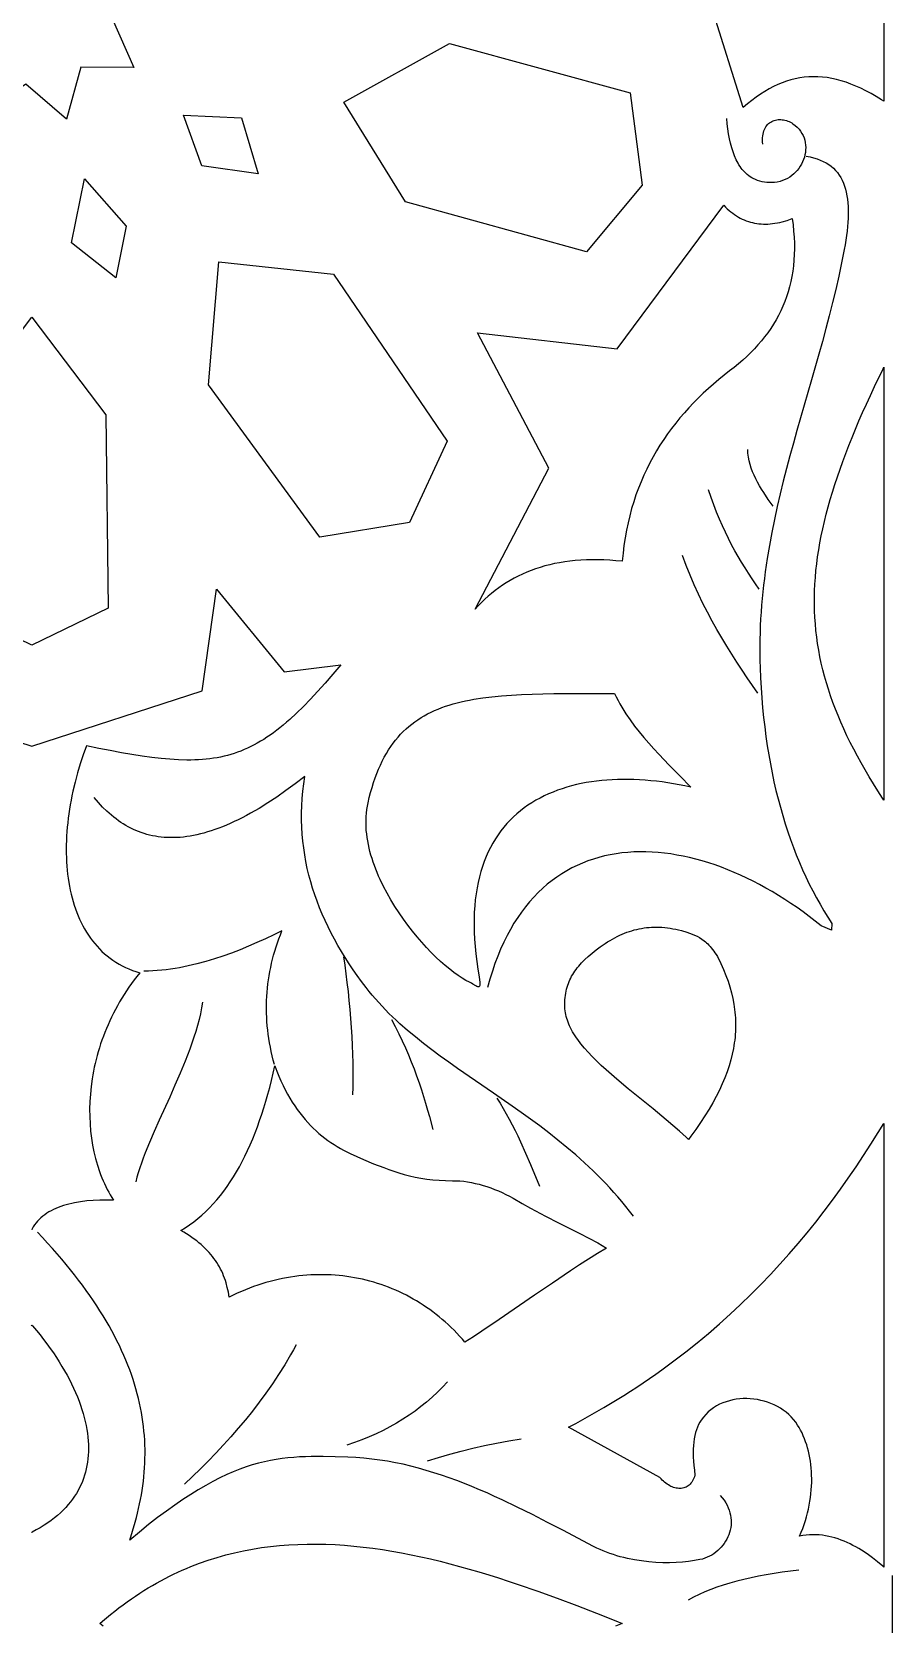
# Model space of a CAD drawing. Extents: x -332 to 348, y -263 to 352.
# Drawn here: x -243.5 to -216.2, y 39.3 to 89.7 of the extents above; entities that cross this region are included whole.
import ezdxf

# ---------------------------------------------------------------- set-up
doc = ezdxf.new("R2010")
doc.units = 0
doc.layers.add('LAYER_1', color=18, linetype='CONTINUOUS')
doc.layers.add('LAYER_2', color=174, linetype='CONTINUOUS')

msp = doc.modelspace()

# ---------------------------------------------------------------- linework, layer by layer
at = {"layer": 'LAYER_1'}
for points in [[(-242.472, 93.254), (-240.847, 93.671), (-241.144, 91.995), (-239.635, 91.253), (-240.924, 90.163), (-240.237, 88.609), (-241.914, 88.616), (-242.371, 86.977), (-243.651, 88.077), (-245.038, 87.12), (-245.322, 88.799), (-246.991, 88.971), (-246.146, 90.443), (-247.315, 91.665), (-245.737, 92.241), (-245.859, 93.94), (-244.286, 93.351), (-243.305, 94.732)], [(-224.522, 87.805), (-224.142, 84.885), (-225.904, 82.776), (-231.637, 84.352), (-233.589, 87.515), (-230.247, 89.363)], [(-236.828, 87.014), (-236.298, 85.239), (-238.079, 85.494), (-238.665, 87.105)], [(-240.483, 83.585), (-240.807, 81.95), (-242.211, 83.059), (-241.796, 85.087)], [(-221.51, 84.191), (-221.454, 84.138), (-221.398, 84.087), (-221.34, 84.04), (-221.282, 83.995), (-221.222, 83.953), (-221.162, 83.913), (-221.102, 83.877), (-221.04, 83.843), (-220.977, 83.812), (-220.914, 83.784), (-220.85, 83.758), (-220.785, 83.735), (-220.719, 83.715), (-220.653, 83.698), (-220.586, 83.683), (-220.517, 83.672), (-220.449, 83.663), (-220.379, 83.656), (-220.308, 83.653), (-220.237, 83.652), (-220.165, 83.654), (-220.092, 83.659), (-220.018, 83.667), (-219.943, 83.677), (-219.868, 83.69), (-219.791, 83.706), (-219.714, 83.724), (-219.558, 83.77), (-219.398, 83.826), (-219.372, 83.627), (-219.352, 83.432), (-219.338, 83.24), (-219.33, 83.052), (-219.328, 82.867), (-219.333, 82.686), (-219.343, 82.509), (-219.359, 82.334), (-219.38, 82.163), (-219.408, 81.996), (-219.441, 81.831), (-219.48, 81.67), (-219.525, 81.511), (-219.575, 81.356), (-219.631, 81.204), (-219.692, 81.054), (-219.759, 80.907), (-219.831, 80.763), (-219.908, 80.622), (-219.991, 80.484), (-220.079, 80.348), (-220.172, 80.214), (-220.27, 80.083), (-220.374, 79.955), (-220.482, 79.829), (-220.595, 79.705), (-220.714, 79.583), (-220.837, 79.463), (-220.965, 79.346), (-221.098, 79.231), (-221.235, 79.117), (-221.378, 79.006), (-221.552, 78.87), (-221.722, 78.732), (-221.889, 78.591), (-222.052, 78.447), (-222.212, 78.3), (-222.368, 78.15), (-222.52, 77.998), (-222.667, 77.842), (-222.811, 77.683), (-222.951, 77.521), (-223.086, 77.355), (-223.217, 77.186), (-223.343, 77.013), (-223.465, 76.837), (-223.583, 76.658), (-223.695, 76.474), (-223.803, 76.287), (-223.906, 76.097), (-224.003, 75.902), (-224.096, 75.703), (-224.183, 75.5), (-224.266, 75.293), (-224.342, 75.082), (-224.414, 74.867), (-224.48, 74.648), (-224.54, 74.424), (-224.594, 74.195), (-224.643, 73.962), (-224.685, 73.725), (-224.722, 73.482), (-224.752, 73.235), (-224.777, 72.984), (-224.975, 73.002), (-225.17, 73.017), (-225.361, 73.026), (-225.549, 73.031), (-225.733, 73.031), (-225.913, 73.027), (-226.089, 73.018), (-226.262, 73.005), (-226.431, 72.987), (-226.597, 72.965), (-226.759, 72.938), (-226.918, 72.908), (-227.074, 72.873), (-227.226, 72.834), (-227.374, 72.79), (-227.52, 72.743), (-227.662, 72.692), (-227.801, 72.637), (-227.937, 72.577), (-228.07, 72.514), (-228.2, 72.447), (-228.326, 72.377), (-228.45, 72.302), (-228.57, 72.224), (-228.688, 72.142), (-228.803, 72.057), (-228.915, 71.967), (-229.024, 71.875), (-229.13, 71.779), (-229.234, 71.68), (-229.335, 71.577), (-229.433, 71.471), (-227.105, 75.925), (-229.353, 80.212), (-224.937, 79.708), (-221.566, 84.247)], [(-233.917, 82.065), (-230.314, 76.783), (-231.51, 74.211), (-234.344, 73.749), (-237.87, 78.57), (-237.549, 82.459)], [(-241.123, 77.615), (-241.051, 71.494), (-243.463, 70.329), (-245.875, 71.494), (-245.803, 77.615), (-243.463, 80.709)], [(-216.5, 65.426), (-216.541, 65.488), (-216.687, 65.715), (-216.827, 65.939), (-216.962, 66.162), (-217.092, 66.383), (-217.217, 66.602), (-217.336, 66.82), (-217.451, 67.036), (-217.56, 67.251), (-217.664, 67.464), (-217.763, 67.676), (-217.857, 67.888), (-217.946, 68.098), (-218.03, 68.307), (-218.108, 68.516), (-218.182, 68.724), (-218.251, 68.932), (-218.314, 69.139), (-218.373, 69.345), (-218.427, 69.552), (-218.476, 69.758), (-218.519, 69.964), (-218.558, 70.171), (-218.592, 70.377), (-218.621, 70.584), (-218.645, 70.791), (-218.665, 70.999), (-218.679, 71.207), (-218.689, 71.416), (-218.693, 71.626), (-218.693, 71.836), (-218.688, 72.048), (-218.679, 72.26), (-218.664, 72.474), (-218.645, 72.689), (-218.621, 72.906), (-218.592, 73.124), (-218.559, 73.344), (-218.521, 73.565), (-218.478, 73.788), (-218.431, 74.013), (-218.379, 74.241), (-218.322, 74.47), (-218.26, 74.701), (-218.194, 74.935), (-218.124, 75.171), (-218.049, 75.41), (-217.969, 75.651), (-217.885, 75.896), (-217.796, 76.142), (-217.702, 76.392), (-217.604, 76.645), (-217.502, 76.901), (-217.395, 77.161), (-217.284, 77.424), (-217.168, 77.69), (-217.048, 77.959), (-216.923, 78.233), (-216.794, 78.51), (-216.523, 79.076), (-216.5, 79.122)], [(-224.966, 68.69), (-224.908, 68.58), (-224.849, 68.472), (-224.788, 68.366), (-224.726, 68.262), (-224.661, 68.16), (-224.528, 67.962), (-224.388, 67.77), (-224.243, 67.583), (-224.093, 67.401), (-223.939, 67.223), (-223.781, 67.048), (-223.619, 66.876), (-223.288, 66.534), (-222.95, 66.19), (-222.609, 65.839), (-222.792, 65.878), (-222.974, 65.913), (-223.156, 65.945), (-223.337, 65.974), (-223.518, 66), (-223.698, 66.022), (-223.876, 66.04), (-224.054, 66.055), (-224.231, 66.067), (-224.406, 66.075), (-224.58, 66.079), (-224.753, 66.079), (-224.924, 66.076), (-225.094, 66.07), (-225.262, 66.059), (-225.428, 66.045), (-225.592, 66.026), (-225.754, 66.004), (-225.914, 65.978), (-226.072, 65.948), (-226.228, 65.914), (-226.381, 65.876), (-226.532, 65.833), (-226.68, 65.787), (-226.825, 65.736), (-226.968, 65.681), (-227.108, 65.622), (-227.244, 65.559), (-227.378, 65.491), (-227.509, 65.419), (-227.636, 65.343), (-227.76, 65.262), (-227.88, 65.176), (-227.997, 65.086), (-228.11, 64.992), (-228.219, 64.892), (-228.324, 64.788), (-228.426, 64.68), (-228.523, 64.566), (-228.616, 64.448), (-228.705, 64.325), (-228.79, 64.198), (-228.87, 64.065), (-228.946, 63.927), (-229.016, 63.785), (-229.083, 63.637), (-229.144, 63.484), (-229.2, 63.327), (-229.251, 63.164), (-229.297, 62.996), (-229.338, 62.822), (-229.374, 62.644), (-229.404, 62.46), (-229.428, 62.27), (-229.447, 62.076), (-229.46, 61.876), (-229.467, 61.67), (-229.468, 61.459), (-229.463, 61.243), (-229.453, 61.021), (-229.435, 60.793), (-229.412, 60.56), (-229.382, 60.32), (-229.345, 60.076), (-229.308, 59.828), (-229.296, 59.735), (-229.288, 59.661), (-229.286, 59.603), (-229.289, 59.562), (-229.297, 59.534), (-229.302, 59.525), (-229.31, 59.519), (-229.318, 59.515), (-229.328, 59.514), (-229.351, 59.519), (-229.38, 59.532), (-229.415, 59.551), (-229.501, 59.602), (-229.553, 59.631), (-229.611, 59.66), (-229.723, 59.717), (-229.843, 59.788), (-229.97, 59.871), (-230.102, 59.967), (-230.239, 60.074), (-230.38, 60.191), (-230.525, 60.32), (-230.672, 60.458), (-230.821, 60.605), (-230.97, 60.762), (-231.12, 60.926), (-231.269, 61.099), (-231.416, 61.278), (-231.561, 61.464), (-231.702, 61.657), (-231.84, 61.855), (-231.973, 62.058), (-232.1, 62.265), (-232.22, 62.476), (-232.333, 62.691), (-232.438, 62.909), (-232.488, 63.019), (-232.534, 63.129), (-232.579, 63.24), (-232.621, 63.351), (-232.66, 63.462), (-232.696, 63.574), (-232.73, 63.686), (-232.761, 63.797), (-232.788, 63.909), (-232.813, 64.021), (-232.834, 64.133), (-232.852, 64.245), (-232.866, 64.356), (-232.877, 64.468), (-232.884, 64.578), (-232.887, 64.689), (-232.887, 64.799), (-232.882, 64.908), (-232.873, 65.017), (-232.861, 65.125), (-232.844, 65.232), (-232.822, 65.338), (-232.783, 65.507), (-232.74, 65.669), (-232.695, 65.827), (-232.648, 65.979), (-232.598, 66.125), (-232.545, 66.267), (-232.489, 66.403), (-232.431, 66.534), (-232.371, 66.661), (-232.307, 66.783), (-232.241, 66.9), (-232.173, 67.012), (-232.102, 67.12), (-232.028, 67.223), (-231.951, 67.322), (-231.872, 67.417), (-231.79, 67.508), (-231.706, 67.594), (-231.619, 67.677), (-231.529, 67.756), (-231.437, 67.831), (-231.342, 67.902), (-231.245, 67.97), (-231.145, 68.034), (-231.042, 68.095), (-230.937, 68.152), (-230.829, 68.206), (-230.719, 68.257), (-230.606, 68.305), (-230.49, 68.351), (-230.372, 68.393), (-230.251, 68.432), (-230.127, 68.469), (-230.001, 68.504), (-229.873, 68.535), (-229.742, 68.565), (-229.608, 68.592), (-229.471, 68.617), (-229.191, 68.661), (-228.9, 68.697), (-228.598, 68.726), (-228.287, 68.749), (-227.965, 68.767), (-227.633, 68.78), (-227.29, 68.789), (-226.938, 68.795), (-226.575, 68.798), (-225.021, 68.802)], [(-223.602, 61.405), (-223.519, 61.4), (-223.434, 61.393), (-223.349, 61.384), (-223.263, 61.371), (-223.175, 61.356), (-223.086, 61.339), (-222.997, 61.318), (-222.906, 61.294), (-222.728, 61.243), (-222.647, 61.216), (-222.565, 61.186), (-222.486, 61.153), (-222.409, 61.115), (-222.333, 61.073), (-222.258, 61.025), (-222.179, 60.967), (-222.146, 60.94), (-222.109, 60.907), (-222.072, 60.872), (-222.034, 60.834), (-221.996, 60.793), (-221.959, 60.749), (-221.921, 60.701), (-221.882, 60.65), (-221.844, 60.594), (-221.806, 60.535), (-221.767, 60.471), (-221.729, 60.402), (-221.691, 60.328), (-221.653, 60.251), (-221.57, 60.062), (-221.495, 59.876), (-221.429, 59.692), (-221.371, 59.511), (-221.321, 59.331), (-221.279, 59.152), (-221.245, 58.971), (-221.232, 58.887), (-221.22, 58.799), (-221.21, 58.711), (-221.202, 58.623), (-221.196, 58.536), (-221.192, 58.448), (-221.19, 58.361), (-221.189, 58.273), (-221.191, 58.185), (-221.195, 58.098), (-221.201, 58.009), (-221.208, 57.921), (-221.218, 57.833), (-221.23, 57.744), (-221.243, 57.654), (-221.258, 57.568), (-221.296, 57.384), (-221.342, 57.201), (-221.397, 57.016), (-221.46, 56.829), (-221.532, 56.638), (-221.613, 56.445), (-221.703, 56.249), (-221.803, 56.05), (-221.912, 55.848), (-222.031, 55.642), (-222.159, 55.433), (-222.298, 55.221), (-222.446, 55.006), (-222.604, 54.787), (-222.679, 54.687), (-222.755, 54.757), (-222.967, 54.946), (-223.178, 55.13), (-223.389, 55.309), (-223.801, 55.651), (-224.586, 56.293), (-224.95, 56.596), (-225.12, 56.742), (-225.284, 56.887), (-225.44, 57.029), (-225.588, 57.17), (-225.727, 57.308), (-225.857, 57.445), (-225.976, 57.579), (-226.085, 57.711), (-226.186, 57.845), (-226.229, 57.905), (-226.271, 57.969), (-226.311, 58.032), (-226.348, 58.095), (-226.382, 58.156), (-226.413, 58.218), (-226.442, 58.279), (-226.468, 58.339), (-226.492, 58.399), (-226.513, 58.459), (-226.532, 58.519), (-226.548, 58.578), (-226.562, 58.638), (-226.573, 58.698), (-226.582, 58.759), (-226.589, 58.82), (-226.593, 58.883), (-226.595, 58.947), (-226.594, 59.025), (-226.591, 59.101), (-226.585, 59.174), (-226.577, 59.245), (-226.566, 59.313), (-226.554, 59.379), (-226.539, 59.443), (-226.522, 59.505), (-226.503, 59.566), (-226.482, 59.625), (-226.459, 59.683), (-226.434, 59.739), (-226.407, 59.795), (-226.378, 59.85), (-226.346, 59.905), (-226.313, 59.959), (-226.277, 60.012), (-226.239, 60.065), (-226.199, 60.118), (-226.156, 60.17), (-226.111, 60.223), (-226.067, 60.271), (-225.962, 60.378), (-225.852, 60.481), (-225.732, 60.583), (-225.604, 60.684), (-225.471, 60.783), (-225.313, 60.892), (-225.24, 60.939), (-225.163, 60.985), (-225.087, 61.029), (-225.01, 61.071), (-224.934, 61.11), (-224.858, 61.146), (-224.781, 61.18), (-224.705, 61.212), (-224.628, 61.241), (-224.551, 61.268), (-224.474, 61.293), (-224.397, 61.315), (-224.32, 61.334), (-224.242, 61.352), (-224.164, 61.367), (-224.086, 61.379), (-224.007, 61.39), (-223.927, 61.398), (-223.847, 61.403), (-223.766, 61.406), (-223.684, 61.407)], [(-235.712, 56.85), (-235.648, 56.692), (-235.581, 56.54), (-235.513, 56.395), (-235.442, 56.255), (-235.37, 56.12), (-235.296, 55.991), (-235.221, 55.867), (-235.143, 55.748), (-235.064, 55.634), (-234.983, 55.524), (-234.901, 55.419), (-234.817, 55.319), (-234.732, 55.223), (-234.644, 55.131), (-234.556, 55.043), (-234.466, 54.959), (-234.375, 54.879), (-234.282, 54.802), (-234.188, 54.728), (-234.092, 54.658), (-233.995, 54.59), (-233.897, 54.526), (-233.798, 54.464), (-233.698, 54.405), (-233.596, 54.349), (-233.39, 54.242), (-233.18, 54.143), (-232.966, 54.051), (-232.646, 53.92), (-232.328, 53.796), (-232.168, 53.737), (-232.007, 53.681), (-231.844, 53.629), (-231.677, 53.581), (-231.507, 53.536), (-231.332, 53.497), (-231.153, 53.463), (-230.967, 53.434), (-230.776, 53.411), (-230.576, 53.394), (-230.37, 53.385), (-230.154, 53.382), (-230.035, 53.381), (-229.915, 53.374), (-229.794, 53.362), (-229.672, 53.345), (-229.55, 53.324), (-229.427, 53.298), (-229.304, 53.267), (-229.182, 53.233), (-229.059, 53.195), (-228.938, 53.152), (-228.817, 53.106), (-228.698, 53.056), (-228.579, 53.003), (-228.462, 52.947), (-228.347, 52.887), (-228.234, 52.825), (-227.948, 52.663), (-227.682, 52.516), (-227.208, 52.262), (-226.799, 52.05), (-226.441, 51.871), (-226.123, 51.713), (-225.83, 51.564), (-225.551, 51.413), (-225.412, 51.334), (-225.272, 51.25), (-225.555, 51.076), (-225.84, 50.898), (-226.125, 50.714), (-226.41, 50.527), (-226.981, 50.143), (-227.55, 49.754), (-228.671, 48.985), (-229.219, 48.618), (-229.488, 48.442), (-229.754, 48.272), (-229.838, 48.369), (-229.924, 48.465), (-230.012, 48.558), (-230.101, 48.65), (-230.191, 48.739), (-230.284, 48.826), (-230.377, 48.91), (-230.473, 48.993), (-230.569, 49.074), (-230.667, 49.152), (-230.767, 49.228), (-230.868, 49.302), (-230.97, 49.373), (-231.073, 49.443), (-231.178, 49.51), (-231.284, 49.575), (-231.391, 49.637), (-231.5, 49.697), (-231.609, 49.755), (-231.72, 49.811), (-231.832, 49.864), (-231.945, 49.915), (-232.058, 49.963), (-232.173, 50.009), (-232.289, 50.052), (-232.406, 50.094), (-232.523, 50.132), (-232.642, 50.168), (-232.761, 50.202), (-232.881, 50.233), (-233.002, 50.262), (-233.123, 50.288), (-233.246, 50.312), (-233.369, 50.333), (-233.492, 50.351), (-233.616, 50.367), (-233.741, 50.381), (-233.867, 50.391), (-233.993, 50.399), (-234.119, 50.405), (-234.246, 50.407), (-234.373, 50.407), (-234.501, 50.405), (-234.629, 50.399), (-234.757, 50.391), (-234.886, 50.381), (-235.015, 50.367), (-235.144, 50.351), (-235.274, 50.332), (-235.403, 50.31), (-235.533, 50.285), (-235.663, 50.257), (-235.793, 50.227), (-235.923, 50.194), (-236.053, 50.158), (-236.183, 50.119), (-236.313, 50.077), (-236.443, 50.032), (-236.573, 49.984), (-236.703, 49.933), (-236.832, 49.88), (-236.962, 49.823), (-237.091, 49.763), (-237.22, 49.701), (-237.244, 49.854), (-237.276, 50.006), (-237.316, 50.154), (-237.339, 50.228), (-237.365, 50.3), (-237.393, 50.372), (-237.422, 50.443), (-237.455, 50.514), (-237.489, 50.584), (-237.526, 50.653), (-237.566, 50.721), (-237.608, 50.789), (-237.652, 50.855), (-237.699, 50.921), (-237.749, 50.986), (-237.801, 51.05), (-237.856, 51.114), (-237.914, 51.176), (-237.974, 51.238), (-238.038, 51.298), (-238.104, 51.358), (-238.174, 51.417), (-238.246, 51.475), (-238.321, 51.532), (-238.4, 51.588), (-238.481, 51.643), (-238.566, 51.697), (-238.654, 51.75), (-238.745, 51.802), (-238.606, 51.89), (-238.47, 51.982), (-238.337, 52.081), (-238.207, 52.184), (-238.081, 52.293), (-237.958, 52.407), (-237.838, 52.526), (-237.721, 52.65), (-237.608, 52.779), (-237.497, 52.913), (-237.39, 53.052), (-237.285, 53.196), (-237.184, 53.345), (-237.085, 53.499), (-236.989, 53.657), (-236.896, 53.82), (-236.806, 53.987), (-236.719, 54.159), (-236.635, 54.336), (-236.553, 54.516), (-236.474, 54.702), (-236.398, 54.891), (-236.324, 55.085), (-236.253, 55.283), (-236.185, 55.486), (-236.119, 55.692), (-236.055, 55.902), (-235.994, 56.117), (-235.936, 56.335), (-235.88, 56.557), (-235.826, 56.783), (-235.775, 57.013)], [(-216.5, 41.152), (-216.534, 41.183), (-216.693, 41.317), (-216.858, 41.446), (-217.028, 41.569), (-217.203, 41.685), (-217.293, 41.739), (-217.383, 41.791), (-217.475, 41.841), (-217.567, 41.888), (-217.661, 41.932), (-217.756, 41.973), (-217.851, 42.011), (-217.948, 42.045), (-218.045, 42.076), (-218.144, 42.103), (-218.243, 42.127), (-218.343, 42.146), (-218.443, 42.161), (-218.544, 42.171), (-218.646, 42.177), (-218.748, 42.179), (-218.851, 42.175), (-218.955, 42.166), (-219.059, 42.152), (-219.163, 42.133), (-219.112, 42.255), (-219.065, 42.378), (-219.021, 42.501), (-218.981, 42.624), (-218.945, 42.747), (-218.913, 42.87), (-218.884, 42.992), (-218.859, 43.114), (-218.837, 43.236), (-218.819, 43.356), (-218.804, 43.477), (-218.793, 43.596), (-218.785, 43.714), (-218.781, 43.832), (-218.78, 43.948), (-218.782, 44.063), (-218.787, 44.177), (-218.795, 44.289), (-218.807, 44.4), (-218.822, 44.509), (-218.839, 44.616), (-218.86, 44.722), (-218.884, 44.825), (-218.911, 44.926), (-218.94, 45.025), (-218.973, 45.122), (-219.008, 45.217), (-219.046, 45.309), (-219.087, 45.398), (-219.13, 45.484), (-219.176, 45.568), (-219.225, 45.649), (-219.286, 45.739), (-219.354, 45.825), (-219.428, 45.906), (-219.507, 45.982), (-219.591, 46.053), (-219.679, 46.119), (-219.771, 46.179), (-219.868, 46.235), (-219.967, 46.285), (-220.07, 46.329), (-220.175, 46.369), (-220.282, 46.402), (-220.391, 46.43), (-220.501, 46.453), (-220.613, 46.47), (-220.725, 46.48), (-220.837, 46.485), (-220.949, 46.485), (-221.06, 46.478), (-221.171, 46.465), (-221.28, 46.445), (-221.387, 46.42), (-221.492, 46.388), (-221.595, 46.35), (-221.695, 46.306), (-221.791, 46.254), (-221.884, 46.197), (-221.973, 46.133), (-222.057, 46.062), (-222.136, 45.984), (-222.21, 45.899), (-222.278, 45.807), (-222.323, 45.737), (-222.364, 45.662), (-222.4, 45.582), (-222.432, 45.498), (-222.46, 45.409), (-222.483, 45.315), (-222.502, 45.215), (-222.516, 45.111), (-222.527, 45.001), (-222.532, 44.885), (-222.534, 44.764), (-222.531, 44.637), (-222.524, 44.504), (-222.512, 44.365), (-222.495, 44.219), (-222.475, 44.067), (-222.49, 44.015), (-222.508, 43.967), (-222.528, 43.921), (-222.55, 43.88), (-222.575, 43.842), (-222.601, 43.807), (-222.629, 43.776), (-222.659, 43.749), (-222.691, 43.724), (-222.724, 43.703), (-222.758, 43.685), (-222.794, 43.67), (-222.831, 43.659), (-222.869, 43.651), (-222.908, 43.645), (-222.947, 43.643), (-222.987, 43.644), (-223.028, 43.647), (-223.069, 43.654), (-223.11, 43.663), (-223.152, 43.676), (-223.193, 43.691), (-223.235, 43.709), (-223.276, 43.729), (-223.317, 43.752), (-223.358, 43.778), (-223.398, 43.806), (-223.437, 43.837), (-223.475, 43.871), (-223.513, 43.907), (-223.549, 43.945), (-223.585, 43.985), (-226.475, 45.582), (-226.247, 45.703), (-226.022, 45.825), (-225.8, 45.949), (-225.581, 46.074), (-225.364, 46.2), (-225.149, 46.328), (-224.938, 46.457), (-224.728, 46.588), (-224.521, 46.72), (-224.317, 46.853), (-224.115, 46.987), (-223.916, 47.123), (-223.719, 47.26), (-223.524, 47.399), (-223.141, 47.679), (-222.768, 47.965), (-222.404, 48.255), (-222.048, 48.55), (-221.701, 48.85), (-221.362, 49.154), (-221.031, 49.462), (-220.708, 49.775), (-220.393, 50.092), (-220.086, 50.413), (-219.785, 50.738), (-219.492, 51.066), (-219.206, 51.399), (-218.926, 51.735), (-218.653, 52.074), (-218.387, 52.417), (-218.126, 52.763), (-217.871, 53.113), (-217.622, 53.465), (-217.378, 53.821), (-217.14, 54.179), (-216.906, 54.54), (-216.678, 54.903), (-216.5, 55.194)]]:
    msp.add_lwpolyline(points, close=True, dxfattribs=at)
for points in [[(-216.5, 94.223), (-216.5, 87.541), (-216.573, 87.589), (-216.739, 87.691), (-216.902, 87.785), (-217.064, 87.871), (-217.224, 87.95), (-217.382, 88.021), (-217.538, 88.085), (-217.692, 88.141), (-217.845, 88.189), (-217.996, 88.229), (-218.146, 88.262), (-218.294, 88.287), (-218.441, 88.305), (-218.587, 88.315), (-218.731, 88.318), (-218.875, 88.313), (-219.017, 88.3), (-219.159, 88.28), (-219.299, 88.253), (-219.439, 88.218), (-219.578, 88.175), (-219.717, 88.125), (-219.855, 88.067), (-219.992, 88.002), (-220.13, 87.93), (-220.266, 87.85), (-220.403, 87.763), (-220.54, 87.668), (-220.676, 87.566), (-220.812, 87.457), (-220.949, 87.34), (-221.929, 90.466)], [(-248.853, 68.88), (-243.463, 67.132), (-238.074, 68.88), (-237.621, 72.095), (-235.478, 69.489), (-233.688, 69.706), (-233.939, 69.407), (-234.182, 69.126), (-234.417, 68.864), (-234.645, 68.618), (-234.868, 68.389), (-235.085, 68.177), (-235.298, 67.98), (-235.403, 67.888), (-235.508, 67.8), (-235.611, 67.715), (-235.714, 67.634), (-235.817, 67.557), (-235.92, 67.483), (-236.022, 67.414), (-236.124, 67.347), (-236.226, 67.285), (-236.328, 67.225), (-236.431, 67.169), (-236.534, 67.117), (-236.637, 67.068), (-236.74, 67.022), (-236.845, 66.979), (-236.95, 66.94), (-237.056, 66.903), (-237.163, 66.87), (-237.271, 66.84), (-237.38, 66.813), (-237.49, 66.788), (-237.602, 66.767), (-237.716, 66.748), (-237.83, 66.732), (-237.947, 66.719), (-238.066, 66.709), (-238.186, 66.701), (-238.308, 66.696), (-238.433, 66.693), (-238.56, 66.693), (-238.82, 66.7), (-239.091, 66.717), (-239.373, 66.742), (-239.667, 66.776), (-239.974, 66.818), (-240.295, 66.868), (-240.63, 66.925), (-240.98, 66.99), (-241.347, 67.061), (-241.731, 67.138), (-241.835, 66.855), (-241.93, 66.57), (-242.017, 66.283), (-242.094, 65.996), (-242.163, 65.709), (-242.194, 65.565), (-242.222, 65.422), (-242.248, 65.278), (-242.272, 65.136), (-242.293, 64.993), (-242.312, 64.851), (-242.328, 64.709), (-242.342, 64.569), (-242.354, 64.428), (-242.363, 64.289), (-242.37, 64.15), (-242.374, 64.012), (-242.375, 63.875), (-242.375, 63.739), (-242.371, 63.605), (-242.365, 63.471), (-242.356, 63.339), (-242.345, 63.208), (-242.331, 63.078), (-242.314, 62.95), (-242.295, 62.823), (-242.273, 62.698), (-242.249, 62.574), (-242.221, 62.453), (-242.191, 62.333), (-242.158, 62.215), (-242.123, 62.099), (-242.084, 61.985), (-242.043, 61.873), (-241.999, 61.763), (-241.952, 61.655), (-241.903, 61.55), (-241.85, 61.447), (-241.794, 61.347), (-241.736, 61.249), (-241.675, 61.153), (-241.61, 61.061), (-241.543, 60.971), (-241.473, 60.883), (-241.4, 60.799), (-241.324, 60.718), (-241.244, 60.639), (-241.162, 60.564), (-241.077, 60.492), (-240.988, 60.423), (-240.897, 60.358), (-240.802, 60.296), (-240.704, 60.237), (-240.603, 60.182), (-240.499, 60.13), (-240.392, 60.082), (-240.281, 60.038), (-240.167, 59.997), (-240.05, 59.961), (-240.139, 59.848), (-240.226, 59.735), (-240.309, 59.621), (-240.39, 59.506), (-240.468, 59.39), (-240.543, 59.273), (-240.616, 59.156), (-240.686, 59.038), (-240.754, 58.919), (-240.819, 58.8), (-240.881, 58.68), (-240.94, 58.56), (-240.997, 58.439), (-241.052, 58.318), (-241.104, 58.196), (-241.153, 58.075), (-241.2, 57.953), (-241.244, 57.83), (-241.286, 57.708), (-241.325, 57.586), (-241.362, 57.463), (-241.397, 57.34), (-241.429, 57.218), (-241.459, 57.095), (-241.486, 56.973), (-241.511, 56.851), (-241.534, 56.729), (-241.554, 56.607), (-241.588, 56.364), (-241.612, 56.123), (-241.628, 55.883), (-241.635, 55.646), (-241.633, 55.412), (-241.622, 55.18), (-241.604, 54.952), (-241.576, 54.727), (-241.541, 54.506), (-241.498, 54.29), (-241.446, 54.079), (-241.387, 53.873), (-241.321, 53.672), (-241.285, 53.574), (-241.247, 53.477), (-241.207, 53.382), (-241.165, 53.288), (-241.122, 53.196), (-241.077, 53.106), (-241.03, 53.017), (-240.981, 52.931), (-240.93, 52.846), (-240.878, 52.763), (-241.097, 52.768), (-241.312, 52.766), (-241.521, 52.756), (-241.724, 52.74), (-241.92, 52.715), (-242.109, 52.683), (-242.2, 52.664), (-242.29, 52.642), (-242.377, 52.619), (-242.462, 52.593), (-242.545, 52.565), (-242.625, 52.535), (-242.703, 52.502), (-242.779, 52.468), (-242.852, 52.43), (-242.922, 52.391), (-242.989, 52.349), (-243.054, 52.305), (-243.115, 52.258), (-243.174, 52.208), (-243.229, 52.156), (-243.282, 52.102), (-243.331, 52.045), (-243.377, 51.985), (-243.419, 51.922), (-243.458, 51.857), (-243.458, 51.839), (-243.463, 51.848), (-243.468, 51.839)], [(-243.488, 48.784), (-243.463, 48.813), (-243.438, 48.784), (-243.319, 48.642), (-243.203, 48.499), (-243.092, 48.356), (-242.984, 48.214), (-242.881, 48.072), (-242.782, 47.93), (-242.687, 47.788), (-242.596, 47.647), (-242.51, 47.506), (-242.427, 47.366), (-242.349, 47.226), (-242.275, 47.088), (-242.206, 46.95), (-242.14, 46.813), (-242.079, 46.677), (-242.023, 46.542), (-241.97, 46.408), (-241.922, 46.275), (-241.878, 46.144), (-241.838, 46.014), (-241.803, 45.885), (-241.772, 45.758), (-241.745, 45.633), (-241.722, 45.509), (-241.703, 45.387), (-241.689, 45.267), (-241.678, 45.148), (-241.672, 45.031), (-241.67, 44.916), (-241.671, 44.803), (-241.677, 44.692), (-241.687, 44.582), (-241.7, 44.475), (-241.718, 44.369), (-241.739, 44.265), (-241.764, 44.162), (-241.793, 44.062), (-241.827, 43.962), (-241.864, 43.865), (-241.905, 43.768), (-241.95, 43.674), (-241.999, 43.58), (-242.053, 43.488), (-242.111, 43.397), (-242.174, 43.307), (-242.241, 43.218), (-242.313, 43.13), (-242.39, 43.044), (-242.472, 42.959), (-242.559, 42.875), (-242.652, 42.792), (-242.75, 42.711), (-242.853, 42.631), (-242.962, 42.553), (-243.077, 42.476), (-243.198, 42.401), (-243.324, 42.328), (-243.457, 42.257), (-243.463, 42.253), (-243.47, 42.257)], [(-241.207, 39.287), (-241.31, 39.37), (-241.232, 39.438), (-241.102, 39.548), (-240.972, 39.656), (-240.841, 39.76), (-240.71, 39.862), (-240.578, 39.961), (-240.446, 40.056), (-240.314, 40.149), (-240.182, 40.239), (-240.049, 40.327), (-239.916, 40.411), (-239.782, 40.493), (-239.648, 40.572), (-239.514, 40.649), (-239.38, 40.723), (-239.245, 40.794), (-239.11, 40.863), (-238.975, 40.929), (-238.839, 40.993), (-238.703, 41.054), (-238.567, 41.113), (-238.43, 41.17), (-238.293, 41.224), (-238.158, 41.275), (-237.88, 41.372), (-237.602, 41.46), (-237.324, 41.539), (-237.044, 41.609), (-236.762, 41.671), (-236.479, 41.724), (-236.194, 41.77), (-235.908, 41.807), (-235.621, 41.837), (-235.332, 41.859), (-235.042, 41.874), (-234.75, 41.882), (-234.457, 41.883), (-234.162, 41.877), (-233.867, 41.864), (-233.57, 41.845), (-233.272, 41.82), (-232.972, 41.788), (-232.672, 41.751), (-232.37, 41.707), (-232.068, 41.659), (-231.764, 41.605), (-231.46, 41.545), (-231.155, 41.481), (-230.849, 41.412), (-230.543, 41.338), (-230.235, 41.26), (-229.928, 41.178), (-229.62, 41.091), (-229.311, 41.001), (-229.002, 40.908), (-228.693, 40.81), (-228.383, 40.71), (-228.075, 40.607), (-227.453, 40.392), (-226.834, 40.168), (-226.214, 39.936), (-225.596, 39.698), (-224.978, 39.455), (-224.775, 39.374), (-224.99, 39.288)]]:
    msp.add_lwpolyline(points, dxfattribs=at)
at = {"layer": 'LAYER_2'}
for points in [[(-220.33, 86.186), (-220.336, 86.256), (-220.338, 86.322), (-220.336, 86.385), (-220.331, 86.445), (-220.322, 86.501), (-220.31, 86.554), (-220.294, 86.604), (-220.276, 86.65), (-220.255, 86.693), (-220.231, 86.732), (-220.205, 86.769), (-220.176, 86.802), (-220.146, 86.831), (-220.113, 86.858), (-220.079, 86.882), (-220.043, 86.902), (-220.005, 86.919), (-219.966, 86.934), (-219.926, 86.945), (-219.885, 86.953), (-219.843, 86.958), (-219.8, 86.961), (-219.757, 86.96), (-219.714, 86.956), (-219.67, 86.95), (-219.627, 86.941), (-219.583, 86.928), (-219.54, 86.914), (-219.497, 86.896), (-219.455, 86.875), (-219.414, 86.852), (-219.374, 86.826), (-219.302, 86.773), (-219.238, 86.715), (-219.181, 86.654), (-219.131, 86.589), (-219.088, 86.522), (-219.052, 86.452), (-219.023, 86.38), (-219, 86.306), (-218.984, 86.231), (-218.974, 86.154), (-218.97, 86.078), (-218.972, 86), (-218.98, 85.923), (-218.993, 85.846), (-219.012, 85.771), (-219.037, 85.696), (-219.067, 85.623), (-219.101, 85.552), (-219.141, 85.483), (-219.186, 85.417), (-219.236, 85.353), (-219.29, 85.294), (-219.348, 85.238), (-219.411, 85.186), (-219.478, 85.139), (-219.548, 85.096), (-219.623, 85.059), (-219.701, 85.028), (-219.783, 85.002), (-219.869, 84.983), (-219.957, 84.971), (-220.049, 84.966), (-220.125, 84.967), (-220.2, 84.972), (-220.274, 84.981), (-220.348, 84.995), (-220.421, 85.013), (-220.492, 85.035), (-220.562, 85.062), (-220.629, 85.094), (-220.679, 85.121), (-220.727, 85.151), (-220.773, 85.183), (-220.818, 85.218), (-220.86, 85.255), (-220.901, 85.295), (-220.941, 85.337), (-220.978, 85.381), (-221.014, 85.427), (-221.049, 85.476), (-221.082, 85.527), (-221.113, 85.579), (-221.172, 85.691), (-221.224, 85.81), (-221.271, 85.937), (-221.313, 86.07), (-221.35, 86.21), (-221.382, 86.356), (-221.41, 86.508), (-221.433, 86.665), (-221.452, 86.828), (-221.468, 86.994)], [(-218.954, 85.798), (-218.833, 85.776), (-218.719, 85.75), (-218.611, 85.718), (-218.51, 85.681), (-218.415, 85.638), (-218.326, 85.591), (-218.243, 85.539), (-218.165, 85.482), (-218.094, 85.42), (-218.027, 85.353), (-217.967, 85.281), (-217.912, 85.205), (-217.862, 85.125), (-217.817, 85.04), (-217.777, 84.951), (-217.742, 84.857), (-217.711, 84.76), (-217.686, 84.658), (-217.665, 84.552), (-217.648, 84.443), (-217.636, 84.329), (-217.628, 84.212), (-217.623, 84.091), (-217.623, 83.966), (-217.627, 83.838), (-217.635, 83.707), (-217.646, 83.572), (-217.66, 83.433), (-217.678, 83.292), (-217.699, 83.148), (-217.724, 83), (-217.751, 82.849), (-217.835, 82.424), (-217.925, 82.002), (-218.02, 81.583), (-218.12, 81.168), (-218.224, 80.755), (-218.332, 80.345), (-218.442, 79.938), (-218.555, 79.532), (-218.785, 78.726), (-219.017, 77.924), (-219.247, 77.124), (-219.359, 76.724), (-219.469, 76.323), (-219.576, 75.922), (-219.679, 75.52), (-219.778, 75.116), (-219.872, 74.711), (-219.961, 74.304), (-220.044, 73.895), (-220.12, 73.483), (-220.19, 73.068), (-220.251, 72.651), (-220.279, 72.441), (-220.304, 72.23), (-220.327, 72.018), (-220.348, 71.805), (-220.367, 71.591), (-220.383, 71.376), (-220.396, 71.16), (-220.407, 70.943), (-220.415, 70.724), (-220.421, 70.505), (-220.423, 70.284), (-220.423, 70.062), (-220.42, 69.839), (-220.414, 69.614), (-220.4, 69.292), (-220.383, 68.974), (-220.361, 68.659), (-220.334, 68.349), (-220.304, 68.042), (-220.269, 67.74), (-220.23, 67.441), (-220.187, 67.146), (-220.14, 66.855), (-220.089, 66.569), (-220.033, 66.286), (-219.974, 66.008), (-219.911, 65.733), (-219.844, 65.463), (-219.773, 65.197), (-219.698, 64.935), (-219.62, 64.677), (-219.538, 64.424), (-219.452, 64.175), (-219.362, 63.93), (-219.269, 63.689), (-219.172, 63.453), (-219.071, 63.221), (-218.967, 62.993), (-218.86, 62.77), (-218.749, 62.551), (-218.634, 62.337), (-218.516, 62.127), (-218.395, 61.922), (-218.271, 61.721), (-218.143, 61.524), (-218.153, 61.312), (-218.48, 61.446), (-218.669, 61.597), (-218.859, 61.744), (-219.051, 61.886), (-219.244, 62.024), (-219.438, 62.157), (-219.634, 62.285), (-219.831, 62.409), (-220.029, 62.528), (-220.228, 62.642), (-220.428, 62.752), (-220.629, 62.856), (-220.83, 62.955), (-221.031, 63.049), (-221.233, 63.138), (-221.435, 63.221), (-221.637, 63.299), (-221.84, 63.372), (-222.041, 63.439), (-222.243, 63.5), (-222.444, 63.556), (-222.645, 63.606), (-222.845, 63.65), (-223.045, 63.688), (-223.243, 63.721), (-223.441, 63.747), (-223.637, 63.767), (-223.832, 63.781), (-224.026, 63.788), (-224.219, 63.789), (-224.41, 63.784), (-224.599, 63.772), (-224.786, 63.754), (-224.971, 63.728), (-225.155, 63.697), (-225.336, 63.658), (-225.514, 63.612), (-225.691, 63.56), (-225.865, 63.5), (-226.036, 63.433), (-226.204, 63.359), (-226.37, 63.278), (-226.532, 63.19), (-226.692, 63.094), (-226.848, 62.99), (-227, 62.879), (-227.15, 62.76), (-227.295, 62.634), (-227.437, 62.5), (-227.575, 62.358), (-227.709, 62.208), (-227.839, 62.05), (-227.965, 61.883), (-228.086, 61.709), (-228.203, 61.526), (-228.316, 61.335), (-228.424, 61.136), (-228.527, 60.928), (-228.625, 60.712), (-228.717, 60.487), (-228.805, 60.253), (-228.888, 60.01), (-228.965, 59.759), (-229.037, 59.499)], [(-220.004, 74.725), (-220.155, 74.939), (-220.299, 75.155), (-220.367, 75.263), (-220.432, 75.373), (-220.494, 75.483), (-220.551, 75.593), (-220.604, 75.705), (-220.652, 75.818), (-220.694, 75.932), (-220.73, 76.048), (-220.76, 76.164), (-220.783, 76.282), (-220.798, 76.402), (-220.805, 76.523)], [(-220.441, 72.103), (-220.556, 72.266), (-220.669, 72.432), (-220.781, 72.602), (-220.891, 72.774), (-221, 72.95), (-221.107, 73.131), (-221.212, 73.315), (-221.315, 73.505), (-221.415, 73.7), (-221.514, 73.901), (-221.609, 74.107), (-221.702, 74.32), (-221.792, 74.54), (-221.879, 74.767), (-221.962, 75.001), (-222.043, 75.243)], [(-220.485, 68.811), (-220.82, 69.296), (-220.985, 69.541), (-221.149, 69.79), (-221.311, 70.042), (-221.47, 70.297), (-221.627, 70.557), (-221.781, 70.822), (-221.932, 71.092), (-222.079, 71.368), (-222.223, 71.649), (-222.362, 71.938), (-222.497, 72.234), (-222.627, 72.538), (-222.753, 72.849), (-222.873, 73.17)], [(-224.425, 52.262), (-224.545, 52.417), (-224.666, 52.57), (-224.789, 52.72), (-224.914, 52.866), (-225.041, 53.01), (-225.17, 53.152), (-225.3, 53.291), (-225.431, 53.427), (-225.565, 53.561), (-225.699, 53.692), (-225.835, 53.821), (-225.971, 53.948), (-226.249, 54.196), (-226.53, 54.436), (-226.814, 54.668), (-227.101, 54.894), (-227.39, 55.114), (-227.681, 55.329), (-227.973, 55.539), (-228.265, 55.745), (-228.847, 56.148), (-229.423, 56.542), (-229.989, 56.933), (-230.266, 57.129), (-230.539, 57.326), (-230.807, 57.524), (-231.069, 57.725), (-231.324, 57.929), (-231.573, 58.137), (-231.814, 58.349), (-231.931, 58.457), (-232.047, 58.566), (-232.16, 58.676), (-232.271, 58.788), (-232.38, 58.902), (-232.486, 59.017), (-232.59, 59.134), (-232.691, 59.253), (-232.79, 59.373), (-232.886, 59.496), (-233.026, 59.682), (-233.162, 59.87), (-233.294, 60.059), (-233.421, 60.249), (-233.544, 60.441), (-233.663, 60.633), (-233.777, 60.827), (-233.886, 61.023), (-233.99, 61.219), (-234.089, 61.417), (-234.184, 61.617), (-234.273, 61.817), (-234.357, 62.02), (-234.435, 62.224), (-234.508, 62.429), (-234.576, 62.636), (-234.637, 62.844), (-234.693, 63.054), (-234.744, 63.266), (-234.788, 63.479), (-234.826, 63.694), (-234.858, 63.91), (-234.884, 64.129), (-234.904, 64.349), (-234.917, 64.571), (-234.924, 64.794), (-234.924, 65.02), (-234.917, 65.247), (-234.903, 65.477), (-234.883, 65.708), (-234.855, 65.941), (-234.821, 66.176), (-235.125, 65.942), (-235.423, 65.724), (-235.712, 65.521), (-235.995, 65.335), (-236.271, 65.164), (-236.406, 65.085), (-236.54, 65.009), (-236.672, 64.937), (-236.802, 64.869), (-236.931, 64.804), (-237.058, 64.743), (-237.183, 64.686), (-237.306, 64.632), (-237.428, 64.582), (-237.549, 64.535), (-237.668, 64.492), (-237.785, 64.453), (-237.901, 64.417), (-238.015, 64.384), (-238.128, 64.354), (-238.239, 64.328), (-238.348, 64.306), (-238.456, 64.286), (-238.563, 64.27), (-238.668, 64.257), (-238.772, 64.247), (-238.875, 64.241), (-238.976, 64.237), (-239.075, 64.237), (-239.173, 64.239), (-239.27, 64.245), (-239.366, 64.254), (-239.46, 64.265), (-239.553, 64.28), (-239.644, 64.297), (-239.735, 64.318), (-239.823, 64.341), (-239.911, 64.367), (-239.998, 64.396), (-240.083, 64.427), (-240.167, 64.461), (-240.25, 64.498), (-240.331, 64.538), (-240.412, 64.58), (-240.491, 64.624), (-240.569, 64.672), (-240.646, 64.721), (-240.722, 64.774), (-240.797, 64.828), (-240.87, 64.885), (-240.943, 64.945), (-241.014, 65.007), (-241.085, 65.071), (-241.223, 65.206), (-241.356, 65.35), (-241.486, 65.503)], [(-235.786, 57.055), (-235.823, 57.194), (-235.856, 57.332), (-235.887, 57.469), (-235.915, 57.606), (-235.94, 57.742), (-235.962, 57.878), (-235.981, 58.014), (-235.997, 58.149), (-236.011, 58.283), (-236.022, 58.417), (-236.03, 58.551), (-236.035, 58.684), (-236.037, 58.817), (-236.036, 58.95), (-236.033, 59.082), (-236.027, 59.214), (-236.018, 59.346), (-236.006, 59.477), (-235.991, 59.608), (-235.973, 59.739), (-235.953, 59.869), (-235.93, 60), (-235.904, 60.13), (-235.876, 60.26), (-235.844, 60.389), (-235.81, 60.519), (-235.773, 60.648), (-235.733, 60.778), (-235.691, 60.907), (-235.645, 61.036), (-235.597, 61.165), (-235.547, 61.293), (-235.809, 61.164), (-236.072, 61.039), (-236.338, 60.918), (-236.605, 60.801), (-236.873, 60.691), (-237.143, 60.586), (-237.415, 60.488), (-237.687, 60.397), (-237.961, 60.315), (-238.237, 60.241), (-238.514, 60.176), (-238.653, 60.147), (-238.792, 60.12), (-238.931, 60.096), (-239.071, 60.075), (-239.211, 60.057), (-239.352, 60.041), (-239.492, 60.029), (-239.633, 60.019), (-239.775, 60.012), (-239.916, 60.009)], [(-233.598, 60.468), (-233.56, 60.202), (-233.523, 59.93), (-233.489, 59.652), (-233.456, 59.371), (-233.426, 59.086), (-233.399, 58.8), (-233.375, 58.513), (-233.354, 58.227), (-233.336, 57.943), (-233.321, 57.661), (-233.31, 57.383), (-233.303, 57.111), (-233.301, 56.845), (-233.302, 56.586), (-233.308, 56.336), (-233.319, 56.096)], [(-238.057, 59.027), (-238.089, 58.847), (-238.128, 58.664), (-238.172, 58.48), (-238.222, 58.295), (-238.277, 58.108), (-238.337, 57.92), (-238.4, 57.731), (-238.468, 57.542), (-238.54, 57.352), (-238.614, 57.162), (-238.77, 56.783), (-238.933, 56.405), (-239.1, 56.03), (-239.432, 55.296), (-239.59, 54.941), (-239.739, 54.595), (-239.875, 54.262), (-239.937, 54.099), (-239.995, 53.941), (-240.047, 53.786), (-240.095, 53.635), (-240.137, 53.488), (-240.172, 53.345)], [(-232.085, 58.482), (-231.965, 58.258), (-231.851, 58.034), (-231.743, 57.811), (-231.641, 57.587), (-231.545, 57.364), (-231.453, 57.141), (-231.367, 56.919), (-231.285, 56.698), (-231.208, 56.478), (-231.135, 56.26), (-231.066, 56.044), (-231.001, 55.83), (-230.939, 55.618), (-230.881, 55.408), (-230.774, 54.997)], [(-228.746, 55.994), (-228.643, 55.834), (-228.543, 55.669), (-228.446, 55.5), (-228.351, 55.328), (-228.26, 55.153), (-228.171, 54.975), (-228.084, 54.796), (-228, 54.615), (-227.838, 54.254), (-227.683, 53.896), (-227.393, 53.209)], [(-221.675, 43.417), (-221.61, 43.343), (-221.553, 43.267), (-221.503, 43.19), (-221.459, 43.113), (-221.422, 43.034), (-221.391, 42.955), (-221.367, 42.875), (-221.349, 42.796), (-221.336, 42.716), (-221.33, 42.637), (-221.329, 42.558), (-221.334, 42.48), (-221.343, 42.403), (-221.358, 42.326), (-221.378, 42.252), (-221.403, 42.178), (-221.432, 42.107), (-221.466, 42.037), (-221.504, 41.97), (-221.547, 41.905), (-221.593, 41.843), (-221.643, 41.783), (-221.697, 41.727), (-221.754, 41.674), (-221.815, 41.624), (-221.879, 41.578), (-221.946, 41.536), (-222.016, 41.498), (-222.088, 41.464), (-222.163, 41.435), (-222.24, 41.41), (-222.32, 41.39), (-222.493, 41.358), (-222.676, 41.332), (-222.87, 41.312), (-223.072, 41.299), (-223.281, 41.293), (-223.497, 41.294), (-223.717, 41.304), (-223.94, 41.322), (-224.165, 41.348), (-224.39, 41.383), (-224.615, 41.428), (-224.727, 41.454), (-224.838, 41.483), (-224.948, 41.514), (-225.058, 41.548), (-225.166, 41.584), (-225.272, 41.623), (-225.378, 41.665), (-225.481, 41.709), (-225.583, 41.757), (-225.682, 41.807), (-226.656, 42.319), (-227.138, 42.57), (-227.619, 42.815), (-228.098, 43.053), (-228.576, 43.282), (-228.815, 43.392), (-229.054, 43.499), (-229.294, 43.603), (-229.533, 43.703), (-229.773, 43.799), (-230.013, 43.892), (-230.254, 43.98), (-230.495, 44.063), (-230.737, 44.142), (-230.979, 44.216), (-231.222, 44.285), (-231.466, 44.348), (-231.711, 44.406), (-231.957, 44.457), (-232.204, 44.503), (-232.452, 44.542), (-232.701, 44.574), (-232.952, 44.6), (-233.204, 44.618), (-233.457, 44.629), (-233.858, 44.64), (-234.244, 44.649), (-234.62, 44.649), (-234.806, 44.645), (-234.99, 44.638), (-235.174, 44.627), (-235.358, 44.611), (-235.542, 44.589), (-235.727, 44.563), (-235.913, 44.53), (-236.101, 44.49), (-236.292, 44.443), (-236.486, 44.388), (-236.682, 44.325), (-236.883, 44.253), (-237.088, 44.171), (-237.297, 44.08), (-237.512, 43.978), (-237.733, 43.865), (-237.96, 43.74), (-238.194, 43.603), (-238.435, 43.454), (-238.684, 43.291), (-238.941, 43.115), (-239.206, 42.924), (-239.481, 42.719), (-239.766, 42.498), (-240.061, 42.261), (-240.366, 42.008), (-240.274, 42.294), (-240.19, 42.58), (-240.152, 42.723), (-240.116, 42.865), (-240.083, 43.008), (-240.052, 43.151), (-240.023, 43.294), (-239.997, 43.438), (-239.973, 43.581), (-239.952, 43.724), (-239.934, 43.868), (-239.918, 44.011), (-239.905, 44.155), (-239.895, 44.299), (-239.887, 44.443), (-239.882, 44.588), (-239.88, 44.733), (-239.881, 44.877), (-239.885, 45.023), (-239.891, 45.168), (-239.901, 45.314), (-239.914, 45.46), (-239.929, 45.606), (-239.948, 45.753), (-239.97, 45.9), (-239.995, 46.048), (-240.023, 46.196), (-240.054, 46.344), (-240.089, 46.493), (-240.127, 46.642), (-240.168, 46.792), (-240.212, 46.942), (-240.26, 47.092), (-240.312, 47.244), (-240.366, 47.395), (-240.425, 47.548), (-240.487, 47.7), (-240.552, 47.854), (-240.621, 48.008), (-240.694, 48.162), (-240.77, 48.318), (-240.85, 48.473), (-240.934, 48.63), (-241.021, 48.787), (-241.112, 48.945), (-241.208, 49.104), (-241.307, 49.263), (-241.41, 49.423), (-241.517, 49.584), (-241.628, 49.745), (-241.743, 49.908), (-241.862, 50.071), (-241.985, 50.235), (-242.112, 50.4), (-242.243, 50.566), (-242.379, 50.732), (-242.519, 50.9), (-242.663, 51.068), (-242.812, 51.238), (-242.964, 51.408), (-243.122, 51.579), (-243.283, 51.751)], [(-235.093, 48.19), (-235.182, 48.029), (-235.273, 47.871), (-235.459, 47.558), (-235.652, 47.253), (-235.851, 46.954), (-236.056, 46.661), (-236.267, 46.374), (-236.483, 46.093), (-236.705, 45.817), (-236.931, 45.546), (-237.162, 45.281), (-237.398, 45.02), (-237.638, 44.763), (-237.882, 44.511), (-238.13, 44.263), (-238.381, 44.019), (-238.636, 43.778)], [(-230.304, 47.02), (-230.462, 46.851), (-230.625, 46.687), (-230.794, 46.53), (-230.968, 46.378), (-231.148, 46.233), (-231.334, 46.093), (-231.525, 45.959), (-231.722, 45.83), (-231.924, 45.708), (-232.132, 45.591), (-232.345, 45.481), (-232.565, 45.376), (-232.789, 45.277), (-233.019, 45.183), (-233.255, 45.096), (-233.497, 45.015)], [(-230.943, 44.513), (-230.593, 44.623), (-230.237, 44.726), (-229.875, 44.824), (-229.506, 44.914), (-229.132, 44.999), (-228.752, 45.077), (-228.366, 45.149), (-227.974, 45.215)], [(-219.186, 41.054), (-219.452, 41.023), (-219.713, 40.989), (-219.968, 40.951), (-220.218, 40.91), (-220.46, 40.865), (-220.697, 40.817), (-220.927, 40.765), (-221.151, 40.709), (-221.368, 40.649), (-221.578, 40.585), (-221.781, 40.516), (-221.977, 40.444), (-222.166, 40.367), (-222.347, 40.285), (-222.521, 40.2), (-222.687, 40.109)], [(-216.234, 40.893), (-216.234, 39.375), (-216.234, 37.804)]]:
    msp.add_lwpolyline(points, dxfattribs=at)

doc.saveas('drawing.dxf')
